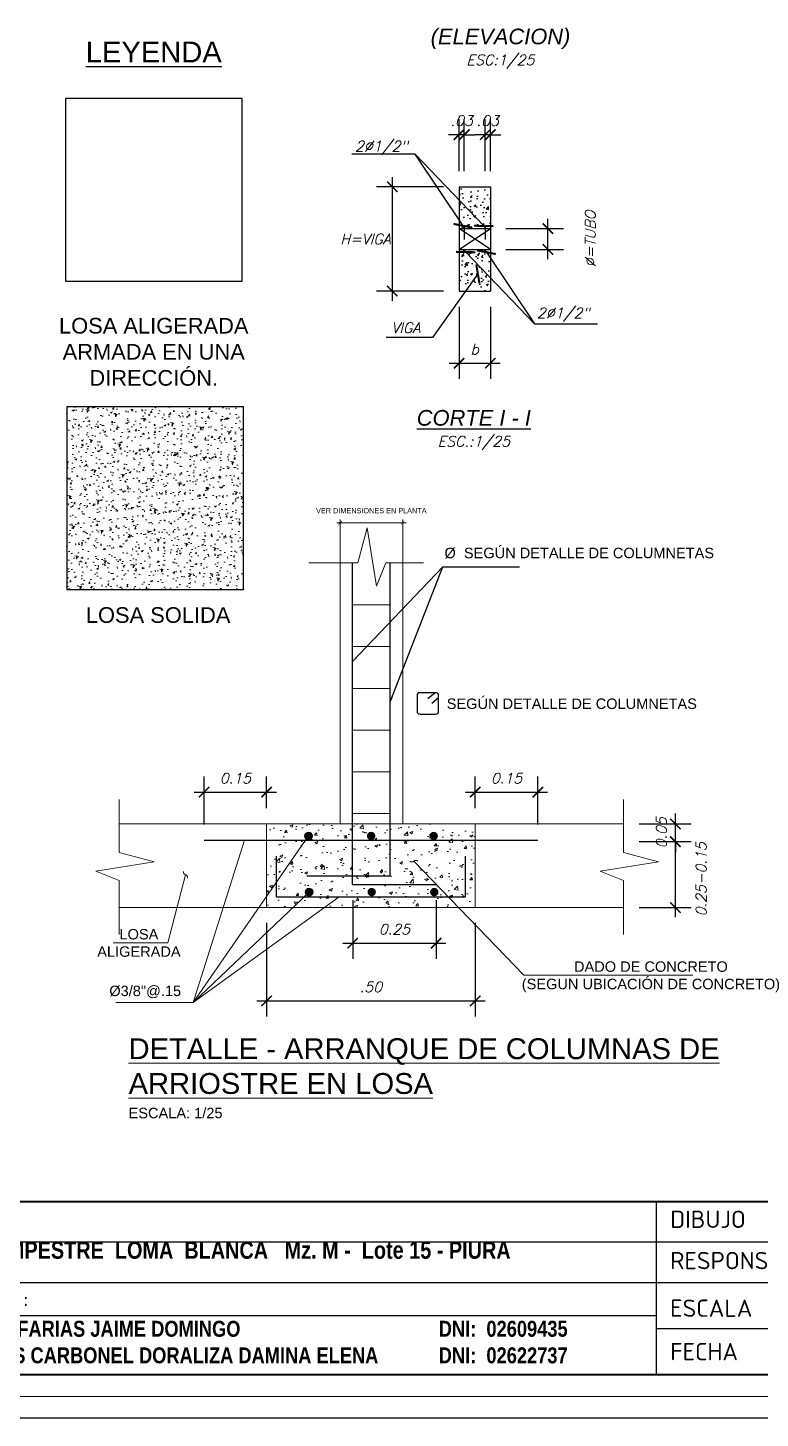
# Model space of a CAD drawing. Header units: millimetres. Extents: x 10559 to 10691, y -16579 to -16550.
# Drawn here: x 10659.82 to 10666.84, y -16579.17 to -16565.84 of the extents above; entities that cross this region are included whole.
import ezdxf

# ---------------------------------------------------------------- set-up
doc = ezdxf.new("R2010")
doc.units = ezdxf.units.MM
doc.linetypes.add('HIDDEN2', pattern=[0.1875, 0.125, -0.0625])
doc.linetypes.add('LINEA ENCIMA', pattern=[1.229, 1, -0.229])
for name, color, linetype in [('01', 1, 'Continuous'), ('02', 2, 'Continuous'), ('04', 4, 'Continuous'), ('Indicaciones', 1, 'Continuous'), ('Texto', 5, 'Continuous'), ('Texto03', 3, 'Continuous'), ('Texturas', 254, 'Continuous')]:
    doc.layers.add(name, color=color, linetype=linetype)
for name, color, linetype, lineweight in [('03', 3, 'Continuous', 30), ('0_COTA EN DETALLE', 1, 'Continuous', 5), ('0_ESTRIBOS', 40, 'LINEA ENCIMA', 9), ('0_HASH', 9, 'Continuous', 0), ('0_REFUERZO EN DETALLE', 6, 'Continuous', 30), ('0_TEXTO DETALLES', 4, 'Continuous', 18), ('0_TEXTO TITULO', 40, 'Continuous', 18), ('0_TRAZO DETALLE', 4, 'Continuous', 13), ('ACHURADO', 9, 'Continuous', 5), ('Cotas', 8, 'Continuous', 13), ('DETALLES', 4, 'Continuous', 13), ('P4', 144, 'Continuous', 40), ('P6', 255, 'Continuous', 20)]:
    doc.layers.add(name, color=color, linetype=linetype, lineweight=lineweight)
doc.styles.add('ARIAL', font='arial.ttf')
doc.styles.add('COTAS', font='romans.shx', dxfattribs={"oblique": 15, "height": 0.1})
doc.styles.add('GRUESA', font='ariali.ttf', dxfattribs={"width": 1.2})
doc.styles.get("Standard").update_dxf_attribs({"font": 'arial.ttf'})
doc.dimstyles.new('C Cortes 2mm', dxfattribs={"dimscale": 0, "dimtxt": 0.15, "dimasz": 0.13, "dimexe": 0.13, "dimexo": 0.13, "dimgap": 0.1, "dimtad": 1, "dimtih": 1, "dimtoh": 1, "dimzin": 1, "dimdsep": 46, "dimtxsty": 'ARIAL', "dimblk": 'ARCHTICK', "dimcen": 0, "dimdle": 0.13, "dimclrd": 256, "dimclre": 256, "dimclrt": 3, "dimaunit": 1, "dimadec": 3, "dimazin": 0, "dimtfac": 1, "dimtix": 1, "dimtmove": 2, "dimatfit": 3, "dimldrblk": 'NONE', "dimfxl": 1, "dimlwd": 5, "dimlwe": 5, "dimarcsym": 2})
doc.dimstyles.new('CMS50', dxfattribs={"dimtxt": 0.1, "dimasz": 0.08, "dimexe": 0.1, "dimexo": 0.1, "dimgap": 0.05, "dimtad": 1, "dimtoh": 1, "dimzin": 5, "dimdsep": 46, "dimtxsty": 'COTAS', "dimblk1": 'ARCHTICK', "dimblk2": 'ARCHTICK', "dimsah": 1, "dimcen": 2.5, "dimdle": 0.08, "dimclrd": 1, "dimclre": 1, "dimclrt": 3, "dimadec": 0, "dimazin": 0, "dimtfac": 1, "dimtmove": 0, "dimatfit": 3, "dimldrblk": 'ARCHTICK', "dimfxl": 1, "dimtvp": 1.666667, "dimtolj": 1, "dimtzin": 4, "dimarcsym": 0})
doc.dimstyles.new('Cota Cortes 2mm', dxfattribs={"dimscale": 0, "dimtxt": 0.2, "dimasz": 0.13, "dimexe": 0.13, "dimexo": 0.13, "dimgap": 0.1, "dimtad": 1, "dimtih": 1, "dimtoh": 1, "dimzin": 4, "dimdsep": 46, "dimtxsty": 'ARIAL', "dimblk": 'ARCHTICK', "dimcen": 0.09, "dimdle": 0.13, "dimclrd": 256, "dimclre": 256, "dimclrt": 256, "dimaunit": 1, "dimadec": 3, "dimazin": 0, "dimtfac": 1, "dimtix": 1, "dimtmove": 2, "dimatfit": 3, "dimfxl": 0.18, "dimtolj": 1, "dimtzin": 0, "dimlwd": 5, "dimlwe": 5, "dimarcsym": 2})
doc.dimstyles.new('ESC-10', dxfattribs={"dimtxt": 0.09, "dimasz": 0.1, "dimexe": 0.15, "dimexo": 0.15, "dimgap": 0, "dimtad": 0, "dimlfac": 0.2, "dimzin": 5, "dimdsep": 46, "dimtxsty": 'COTAS', "dimblk1": 'ARCHTICK', "dimblk2": 'ARCHTICK', "dimsah": 1, "dimcen": 0.06, "dimdle": 0.09375, "dimclrd": 30, "dimclre": 30, "dimclrt": 3, "dimadec": 0, "dimazin": 0, "dimtfac": 1, "dimtix": 1, "dimtmove": 2, "dimatfit": 3, "dimfxl": 0.15, "dimtvp": 1.333333, "dimtolj": 1, "dimtzin": 5, "dimarcsym": 0})
doc.dimstyles.new('ESC-25', dxfattribs={"dimtxt": 0.09, "dimasz": 0.1, "dimexe": 0.15, "dimexo": 0.15, "dimgap": 0, "dimtad": 0, "dimlfac": 0.5, "dimzin": 5, "dimdsep": 46, "dimtxsty": 'COTAS', "dimblk1": 'ARCHTICK', "dimblk2": 'ARCHTICK', "dimsah": 1, "dimcen": 0.06, "dimdle": 0.09375, "dimclrd": 30, "dimclre": 30, "dimclrt": 3, "dimadec": 0, "dimazin": 0, "dimtfac": 1, "dimtix": 1, "dimtmove": 2, "dimatfit": 3, "dimfxl": 0.15, "dimtvp": 1.333333, "dimtolj": 1, "dimtzin": 5, "dimarcsym": 0})
doc.dimstyles.new('ESC-50', dxfattribs={"dimtxt": 0.09, "dimasz": 0.1, "dimexe": 0.15, "dimexo": 0.05, "dimgap": 0, "dimtad": 0, "dimzin": 4, "dimdsep": 46, "dimtxsty": 'COTAS', "dimblk1": 'ARCHTICK', "dimblk2": 'ARCHTICK', "dimsah": 1, "dimcen": 0.06, "dimdle": 0.09375, "dimclrd": 30, "dimclre": 30, "dimclrt": 3, "dimadec": 0, "dimazin": 0, "dimtfac": 1, "dimtix": 1, "dimtmove": 2, "dimatfit": 3, "dimfxl": 0.15, "dimtvp": 1.333333, "dimtolj": 1, "dimtzin": 5, "dimarcsym": 0})

# ---------------------------------------------------------------- blocks, each defined once
blk = doc.blocks.new('_ARCHTICK')
at = {"color": 0, "linetype": 'ByBlock', "const_width": 0.15}
blk.add_lwpolyline([(-0.5, -0.5), (0.5, 0.5)], dxfattribs=at)
blk = doc.blocks.new('*D74')
at = {"color": 30, "linetype": 'Continuous', "lineweight": -2, "transparency": 16777216}
for p, q in [((10664.802, -16568.055), (10664.802, -16567.668)), ((10664.4, -16567.761), (10664.952, -16567.761)), ((10664.4, -16567.961), (10664.952, -16567.961))]:
    blk.add_line(p, q, dxfattribs=at)
at = {"layer": 'Defpoints', "color": 0, "linetype": 'Continuous', "transparency": 16777216}
for p in [(10664.25, -16567.761), (10664.802, -16567.761), (10664.25, -16567.961)]:
    blk.add_point(p, dxfattribs=at)
at = {"color": 30, "linetype": 'Continuous', "lineweight": -2, "transparency": 16777216, "xscale": 0.1, "yscale": 0.1, "zscale": 0.1}
for p, rotation in [((10664.802, -16567.761), 90), ((10664.802, -16567.961), 270)]:
    blk.add_blockref('_ARCHTICK', p, dxfattribs=dict(at, rotation=rotation))
at = {"color": 3, "linetype": 'Continuous', "transparency": 16777216, "insert": (10665.208, -16567.861), "char_height": 0.1, "attachment_point": 5, "rotation": 90, "style": 'COTAS'}
blk.add_mtext('\\A1;%%C=TUBO', dxfattribs=at)
blk = doc.blocks.new('*D75')
at = {"color": 30, "linetype": 'Continuous', "lineweight": -2, "transparency": 16777216}
for p, q in [((10663.31, -16567.268), (10663.31, -16568.455)), ((10663.8, -16567.361), (10663.16, -16567.361)), ((10663.8, -16568.361), (10663.16, -16568.361))]:
    blk.add_line(p, q, dxfattribs=at)
at = {"layer": 'Defpoints', "color": 0, "linetype": 'Continuous', "transparency": 16777216}
for p in [(10663.95, -16567.361), (10663.31, -16568.361), (10663.95, -16568.361)]:
    blk.add_point(p, dxfattribs=at)
at = {"color": 30, "linetype": 'Continuous', "lineweight": -2, "transparency": 16777216, "xscale": 0.1, "yscale": 0.1, "zscale": 0.1}
for p, rotation in [((10663.31, -16567.361), 90), ((10663.31, -16568.361), 270)]:
    blk.add_blockref('_ARCHTICK', p, dxfattribs=dict(at, rotation=rotation))
at = {"color": 3, "linetype": 'Continuous', "transparency": 16777216, "insert": (10663.053, -16567.861), "char_height": 0.1, "attachment_point": 5, "style": 'COTAS'}
blk.add_mtext('\\A1;H=VIGA', dxfattribs=at)
blk = doc.blocks.new('*D76')
at = {"color": 30, "lineweight": -2, "transparency": 16777216}
for p, q in [((10663.95, -16567.211), (10663.95, -16566.711)), ((10664, -16567.211), (10664, -16566.711)), ((10663.95, -16566.861), (10663.85, -16566.861)), ((10664, -16566.861), (10663.95, -16566.861)), ((10664, -16566.861), (10664.1, -16566.861))]:
    blk.add_line(p, q, dxfattribs=at)
at = {"layer": 'Defpoints', "color": 0, "transparency": 16777216}
for p in [(10663.95, -16566.861), (10663.95, -16567.361), (10664, -16567.361)]:
    blk.add_point(p, dxfattribs=at)
at = {"color": 30, "lineweight": -2, "transparency": 16777216, "xscale": 0.1, "yscale": 0.1, "zscale": 0.1}
blk.add_blockref('_ARCHTICK', (10663.95, -16566.861), dxfattribs=at)
at = {"color": 30, "lineweight": -2, "transparency": 16777216, "xscale": 0.1, "yscale": 0.1, "zscale": 0.1, "rotation": 180}
blk.add_blockref('_ARCHTICK', (10664, -16566.861), dxfattribs=at)
at = {"color": 3, "transparency": 16777216, "insert": (10663.975, -16566.727), "char_height": 0.1, "attachment_point": 5, "style": 'COTAS'}
blk.add_mtext('\\A1;.03', dxfattribs=at)
blk = doc.blocks.new('*D77')
at = {"color": 30, "lineweight": -2, "transparency": 16777216}
for p, q in [((10663.95, -16568.511), (10663.95, -16569.202)), ((10664.25, -16568.511), (10664.25, -16569.202)), ((10663.856, -16569.052), (10664.344, -16569.052))]:
    blk.add_line(p, q, dxfattribs=at)
at = {"layer": 'Defpoints', "color": 0, "transparency": 16777216}
for p in [(10663.95, -16568.361), (10664.25, -16568.361), (10664.25, -16569.052)]:
    blk.add_point(p, dxfattribs=at)
at = {"color": 30, "lineweight": -2, "transparency": 16777216, "xscale": 0.1, "yscale": 0.1, "zscale": 0.1, "rotation": 180}
blk.add_blockref('_ARCHTICK', (10663.95, -16569.052), dxfattribs=at)
at = {"color": 30, "lineweight": -2, "transparency": 16777216, "xscale": 0.1, "yscale": 0.1, "zscale": 0.1}
blk.add_blockref('_ARCHTICK', (10664.25, -16569.052), dxfattribs=at)
at = {"color": 3, "transparency": 16777216, "insert": (10664.1, -16568.918), "char_height": 0.1, "attachment_point": 5, "style": 'COTAS'}
blk.add_mtext('\\A1;b', dxfattribs=at)
blk = doc.blocks.new('*D78')
at = {"color": 30, "lineweight": -2, "transparency": 16777216}
for p, q in [((10664.2, -16567.211), (10664.2, -16566.711)), ((10664.25, -16567.211), (10664.25, -16566.711)), ((10664.2, -16566.861), (10664.1, -16566.861)), ((10664.25, -16566.861), (10664.2, -16566.861)), ((10664.25, -16566.861), (10664.35, -16566.861))]:
    blk.add_line(p, q, dxfattribs=at)
at = {"layer": 'Defpoints', "color": 0, "transparency": 16777216}
for p in [(10664.2, -16566.861), (10664.2, -16567.361), (10664.25, -16567.361)]:
    blk.add_point(p, dxfattribs=at)
at = {"color": 30, "lineweight": -2, "transparency": 16777216, "xscale": 0.1, "yscale": 0.1, "zscale": 0.1}
blk.add_blockref('_ARCHTICK', (10664.2, -16566.861), dxfattribs=at)
at = {"color": 30, "lineweight": -2, "transparency": 16777216, "xscale": 0.1, "yscale": 0.1, "zscale": 0.1, "rotation": 180}
blk.add_blockref('_ARCHTICK', (10664.25, -16566.861), dxfattribs=at)
at = {"color": 3, "transparency": 16777216, "insert": (10664.225, -16566.727), "char_height": 0.1, "attachment_point": 5, "style": 'COTAS'}
blk.add_mtext('\\A1;.03', dxfattribs=at)
blk = doc.blocks.new('*D130')
at = {"layer": '0_COTA EN DETALLE', "linetype": 'Continuous', "lineweight": 5, "transparency": 16777216}
for p, q in [((10662.777, -16570.583), (10663.442, -16570.583)), ((10662.81, -16571.18), (10662.81, -16570.551)), ((10663.41, -16571.18), (10663.41, -16570.551))]:
    blk.add_line(p, q, dxfattribs=at)
at = {"layer": 'Defpoints', "color": 0, "transparency": 16777216}
for p in [(10663.41, -16570.583), (10662.81, -16571.212), (10663.41, -16571.212)]:
    blk.add_point(p, dxfattribs=at)
at = {"layer": '0_COTA EN DETALLE', "lineweight": 5, "transparency": 16777216, "xscale": 0.0325, "yscale": 0.0325, "zscale": 0.0325, "rotation": 180}
blk.add_blockref('_ARCHTICK', (10662.81, -16570.583), dxfattribs=at)
at = {"layer": '0_COTA EN DETALLE', "lineweight": 5, "transparency": 16777216, "xscale": 0.0325, "yscale": 0.0325, "zscale": 0.0325}
blk.add_blockref('_ARCHTICK', (10663.41, -16570.583), dxfattribs=at)
at = {"layer": '0_COTA EN DETALLE', "transparency": 16777216, "insert": (10663.109, -16570.467), "char_height": 0.05, "attachment_point": 5, "style": 'ARIAL'}
blk.add_mtext('\\A1;VER DIMENSIONES EN PLANTA', dxfattribs=at)
blk = doc.blocks.new('*D131')
at = {"color": 30, "lineweight": -2, "transparency": 16777216}
for p, q in [((10662.105, -16574.42), (10662.105, -16575.317)), ((10664.105, -16574.42), (10664.105, -16575.317)), ((10662.011, -16575.167), (10664.199, -16575.167))]:
    blk.add_line(p, q, dxfattribs=at)
at = {"layer": 'Defpoints', "color": 0, "transparency": 16777216}
for p in [(10662.105, -16574.27), (10664.105, -16574.27), (10664.105, -16575.167)]:
    blk.add_point(p, dxfattribs=at)
at = {"color": 30, "lineweight": -2, "transparency": 16777216, "xscale": 0.1, "yscale": 0.1, "zscale": 0.1, "rotation": 180}
blk.add_blockref('_ARCHTICK', (10662.105, -16575.167), dxfattribs=at)
at = {"color": 30, "lineweight": -2, "transparency": 16777216, "xscale": 0.1, "yscale": 0.1, "zscale": 0.1}
blk.add_blockref('_ARCHTICK', (10664.105, -16575.167), dxfattribs=at)
at = {"color": 3, "transparency": 16777216, "insert": (10663.105, -16575.033), "char_height": 0.1, "attachment_point": 5, "style": 'COTAS'}
blk.add_mtext('\\A1;.50', dxfattribs=at)
blk = doc.blocks.new('*D180')
at = {"color": 30, "linetype": 'ByBlock', "lineweight": -2, "transparency": 16777216}
for p, q in [((10666.024, -16574.365), (10666.024, -16573.546)), ((10665.676, -16573.64), (10666.174, -16573.64)), ((10665.676, -16574.272), (10666.174, -16574.272))]:
    blk.add_line(p, q, dxfattribs=at)
at = {"layer": 'Defpoints', "color": 0, "linetype": 'ByBlock', "transparency": 16777216}
for p in [(10665.526, -16573.64), (10666.024, -16573.64), (10665.526, -16574.272)]:
    blk.add_point(p, dxfattribs=at)
at = {"color": 30, "linetype": 'ByBlock', "lineweight": -2, "transparency": 16777216, "xscale": 0.1, "yscale": 0.1, "zscale": 0.1}
for p, rotation in [((10666.024, -16573.64), 90), ((10666.024, -16574.272), 270)]:
    blk.add_blockref('_ARCHTICK', p, dxfattribs=dict(at, rotation=rotation))
at = {"color": 3, "linetype": 'ByBlock', "transparency": 16777216, "insert": (10666.271, -16574.002), "char_height": 0.1, "attachment_point": 5, "rotation": 90, "style": 'COTAS'}
blk.add_mtext('\\A1;0.25-0.15', dxfattribs=at)
blk = doc.blocks.new('*D181')
at = {"color": 30, "linetype": 'ByBlock', "lineweight": -2, "transparency": 16777216}
for p, q in [((10666.024, -16573.47), (10666.024, -16573.37)), ((10665.676, -16573.47), (10666.174, -16573.47)), ((10666.024, -16573.64), (10666.024, -16573.47)), ((10665.676, -16573.64), (10666.174, -16573.64)), ((10666.024, -16573.64), (10666.024, -16573.74))]:
    blk.add_line(p, q, dxfattribs=at)
at = {"layer": 'Defpoints', "color": 0, "linetype": 'ByBlock', "transparency": 16777216}
for p in [(10665.526, -16573.47), (10666.024, -16573.47), (10665.526, -16573.64)]:
    blk.add_point(p, dxfattribs=at)
at = {"color": 30, "linetype": 'ByBlock', "lineweight": -2, "transparency": 16777216, "xscale": 0.1, "yscale": 0.1, "zscale": 0.1}
for p, rotation in [((10666.024, -16573.47), 270), ((10666.024, -16573.64), 90)]:
    blk.add_blockref('_ARCHTICK', p, dxfattribs=dict(at, rotation=rotation))
at = {"color": 3, "linetype": 'ByBlock', "transparency": 16777216, "insert": (10665.89, -16573.555), "char_height": 0.1, "attachment_point": 5, "rotation": 90, "style": 'COTAS'}
blk.add_mtext('\\A1;0.05', dxfattribs=at)
blk = doc.blocks.new('*D182')
at = {"color": 30, "lineweight": -2, "transparency": 16777216}
for p, q in [((10664.105, -16573.32), (10664.105, -16573.015)), ((10664.705, -16573.477), (10664.705, -16573.015)), ((10664.011, -16573.165), (10664.799, -16573.165))]:
    blk.add_line(p, q, dxfattribs=at)
at = {"layer": 'Defpoints', "color": 0, "transparency": 16777216}
for p in [(10664.705, -16573.165), (10664.105, -16573.47), (10664.705, -16573.627)]:
    blk.add_point(p, dxfattribs=at)
at = {"color": 30, "lineweight": -2, "transparency": 16777216, "xscale": 0.1, "yscale": 0.1, "zscale": 0.1, "rotation": 180}
blk.add_blockref('_ARCHTICK', (10664.105, -16573.165), dxfattribs=at)
at = {"color": 30, "lineweight": -2, "transparency": 16777216, "xscale": 0.1, "yscale": 0.1, "zscale": 0.1}
blk.add_blockref('_ARCHTICK', (10664.705, -16573.165), dxfattribs=at)
at = {"color": 3, "transparency": 16777216, "insert": (10664.405, -16573.032), "char_height": 0.1, "attachment_point": 5, "style": 'COTAS'}
blk.add_mtext('\\A1;0.15', dxfattribs=at)
blk = doc.blocks.new('*D183')
at = {"color": 30, "lineweight": -2, "transparency": 16777216}
for p, q in [((10661.505, -16573.477), (10661.505, -16573.015)), ((10662.105, -16573.32), (10662.105, -16573.015)), ((10661.411, -16573.165), (10662.199, -16573.165))]:
    blk.add_line(p, q, dxfattribs=at)
at = {"layer": 'Defpoints', "color": 0, "transparency": 16777216}
for p in [(10662.105, -16573.165), (10662.105, -16573.47), (10661.505, -16573.627)]:
    blk.add_point(p, dxfattribs=at)
at = {"color": 30, "lineweight": -2, "transparency": 16777216, "xscale": 0.1, "yscale": 0.1, "zscale": 0.1, "rotation": 180}
blk.add_blockref('_ARCHTICK', (10661.505, -16573.165), dxfattribs=at)
at = {"color": 30, "lineweight": -2, "transparency": 16777216, "xscale": 0.1, "yscale": 0.1, "zscale": 0.1}
blk.add_blockref('_ARCHTICK', (10662.105, -16573.165), dxfattribs=at)
at = {"color": 3, "transparency": 16777216, "insert": (10661.805, -16573.032), "char_height": 0.1, "attachment_point": 5, "style": 'COTAS'}
blk.add_mtext('\\A1;0.15', dxfattribs=at)
blk = doc.blocks.new('*D184')
at = {"color": 30, "lineweight": -2, "transparency": 16777216}
for p, q in [((10662.93, -16574.2), (10662.93, -16574.763)), ((10663.73, -16574.2), (10663.73, -16574.763)), ((10662.836, -16574.613), (10663.823, -16574.613))]:
    blk.add_line(p, q, dxfattribs=at)
at = {"layer": 'Defpoints', "color": 0, "transparency": 16777216}
for p in [(10662.93, -16574.05), (10663.73, -16574.05), (10663.73, -16574.613)]:
    blk.add_point(p, dxfattribs=at)
at = {"color": 30, "lineweight": -2, "transparency": 16777216, "xscale": 0.1, "yscale": 0.1, "zscale": 0.1, "rotation": 180}
blk.add_blockref('_ARCHTICK', (10662.93, -16574.613), dxfattribs=at)
at = {"color": 30, "lineweight": -2, "transparency": 16777216, "xscale": 0.1, "yscale": 0.1, "zscale": 0.1}
blk.add_blockref('_ARCHTICK', (10663.73, -16574.613), dxfattribs=at)
at = {"color": 3, "transparency": 16777216, "insert": (10663.33, -16574.48), "char_height": 0.1, "attachment_point": 5, "style": 'COTAS'}
blk.add_mtext('\\A1;0.25', dxfattribs=at)
blk = doc.blocks.new('HTRHTRHTR')
for p, q in [((3400.57, -122.31), (4235.83, -122.31)), ((3944.67, -122.31), (3596.93, -122.31)), ((3753.41, -157.09), (3753.41, -122.31)), ((3909.89, -130.47), (3582.74, -130.47)), ((3909.89, -138.63), (3582.74, -138.63)), ((3753.41, -145.26), (3582.74, -145.26)), ((3909.89, -147.86), (3753.41, -147.86)), ((4235.83, -157.09), (3400.57, -157.09)), ((3400.57, -157.09), (4235.83, -157.09)), ((3770.8, -157.09), (3944.67, -157.09)), ((4244.53, -165.78), (3391.88, -165.78))]:
    blk.add_line(p, q)
at = {"layer": 'P4', "color": 7}
for p, q in [((3400.57, -122.31), (4235.83, -122.31)), ((4235.83, -157.09), (3400.57, -157.09))]:
    blk.add_line(p, q, dxfattribs=at)
at = {"layer": 'P6', "color": 7}
blk.add_line((4240.18, -161.44), (3396.22, -161.44), dxfattribs=at)
at = {"attachment_point": 1}
for s, width, insert, char_height in [('{\\fISOCPEUR|b0|i0|c0|p34;UBICACIÓN^I:\\P\\H0.11883x;\\P\\fArial Narrow|b1|i0|c0|p34;\\H8.4156x;URBANIZACIÓN  CAMPESTRE  LOMA  BLANCA   Mz. M -  Lote 15 - PIURA}', 168.7754, (3584.49, -123.81), 3.47742), ('{\\fISOCPEUR|b0|i0|c0|p34;DIBUJO^I^I:}', 49.8343, (3756.13, -124.11), 3.4774), ('{\\fISOCPEUR|b0|i0|c0|p34;RESPONSABLE^I:}', 50.7606, (3756.13, -132.4), 3.4774), ('{\\fISOCPEUR|b0|i0|c0|p34;PROPIETARIO^I:\\P\\H0.04009x;\\P\\fArial Narrow|b1|i0|c0|p34;\\H22.95401x;^ISr.   PEREYRA FARIAS JAIME DOMINGO    ^I^I^IDNI:  02609435\\P^ISra. CABREJOS CARBONEL DORALIZA DAMINA ELENA^IDNI:  02622737}', 173.2287, (3584.49, -140.2), 3.4774), ('{\\fISOCPEUR|b0|i0|c0|p34;ESCALA^I^I:}', 49.3011, (3756.13, -141.96), 3.4774), ('{\\fISOCPEUR|b0|i0|c0|p34;FECHA^I^I^I:}', 44.5981, (3756.13, -150.68), 3.4774)]:
    blk.add_mtext_dynamic_manual_height_columns(s, width=width, gutter_width=1.07, heights=[0], dxfattribs=dict(at, insert=insert, char_height=char_height))

msp = doc.modelspace()

# ---------------------------------------------------------------- hatches: boundary and pattern name
at = {"layer": '0_HASH'}
h = msp.add_hatch(dxfattribs=at)
h.set_pattern_fill('AR-CONC', color=256, scale=0.04, style=0)
h.set_pattern_definition([(50, (10965.0298, -16182.65165), (0.28690407, -0.02510085), [0.03, -0.33]), (355, (10965.0298, -16182.65165), (-0.05550053, 0.30087685), [0.024, -0.264]), (100.451444, (10965.0537, -16182.65374), (0.23140354, 0.275776), [0.02549608, -0.28045684]), (46.1842, (10965.0298, -16182.57165), (0.42689653, -0.0662077), [0.045, -0.495]), (96.63564, (10965.06537, -16182.57716), (0.37386478, 0.38964744), [0.03824414, -0.4206855]), (351.18416, (10965.0298, -16182.57165), (0.37386478, 0.38964744), [0.036, -0.396]), (21, (10965.0698, -16182.59165), (0.23876282, -0.16104756), [0.03, -0.33]), (326, (10965.0698, -16182.59165), (0.09732613, 0.29006002), [0.024, -0.264]), (71.451445, (10965.0897, -16182.60507), (0.33608895, 0.12901246), [0.02549608, -0.28045684]), (37.5, (10965.02979, -16182.65165), (0.004863942, 0.133157542), [0, -0.2608, 0, -0.268, 0, -0.265]), (7.5, (10965.0298, -16182.65165), (0.105227815, 0.157764685), [0, -0.1528, 0, -0.2548, 0, -0.101]), (327.5, (10964.94059, -16182.65165), (0.213528974, -0.009021949), [0, -0.1, 0, -0.312, 0, -0.414]), (317.5, (10964.9006, -16182.65165), (0.23327447, 0.04004199), [0, -0.13, 0, -0.2072, 0, -0.294])])
h.paths.add_polyline_path([(10663.47959, -16573.47007), (10663.47959, -16573.62683), (10664.1051, -16573.62683), (10664.1051, -16573.47007)])
h.paths.add_polyline_path([(10663.70693, -16573.60582, -1), (10663.70693, -16573.56582, -1)], flags=16)
h.paths.add_polyline_path([(10662.73964, -16573.47007), (10662.73964, -16573.62683), (10663.47959, -16573.62683), (10663.47959, -16573.47007)])
h.paths.add_polyline_path([(10663.10693, -16573.60582, -1), (10663.10693, -16573.56582, -1)], flags=16)
h.paths.add_polyline_path([(10662.1051, -16573.47007), (10662.1051, -16573.62683), (10662.73964, -16573.62683), (10662.73964, -16573.47007)])
h.paths.add_polyline_path([(10662.50693, -16573.56582, -1), (10662.50693, -16573.60582, -1)], flags=16)
h.paths.add_polyline_path([(10662.1051, -16574.27007), (10664.1051, -16574.27007), (10664.1051, -16573.62683), (10663.47959, -16573.62683), (10663.47959, -16573.96996), (10662.73964, -16573.96996), (10662.73964, -16573.62683), (10662.1051, -16573.62683)])
h.paths.add_polyline_path([(10662.51221, -16574.1036, -1), (10662.51221, -16574.1436, -1)], flags=16)
h.paths.add_polyline_path([(10663.11221, -16574.1036, -1), (10663.11221, -16574.1436, -1)], flags=16)
h.paths.add_polyline_path([(10663.71221, -16574.1036, -1), (10663.71221, -16574.1436, -1)], flags=16)
h.paths.add_polyline_path([(10663.47959, -16573.96996), (10663.47959, -16573.62683), (10662.73964, -16573.62683), (10662.73964, -16573.96996)])
at = {"layer": 'ACHURADO'}
h = msp.add_hatch(dxfattribs=at)
h.set_pattern_fill('AR-CONC', color=256, scale=0.001)
h.set_pattern_definition([(50, (237.873, -175.75148), (0.182184669, -0.0159390855), [0.01905, -0.20955]), (355, (237.873, -175.75148), (-0.0352434214, 0.1910568452), [0.01524, -0.1676405842]), (100.4514447, (237.88819, -175.7528), (0.1469412471, 0.1751177519), [0.0161900088, -0.1780902446]), (46.1842, (237.873, -175.70068), (0.271079041, -0.042042328), [0.028575, -0.314325]), (96.6355576, (237.8956, -175.70418), (0.237404134, 0.2474261246), [0.024285023, -0.267135608]), (351.1841512, (237.873, -175.70068), (0.237404134, 0.2474261246), [0.022859967, -0.251459732]), (21, (237.8984, -175.71338), (0.1516143913, -0.1022651982), [0.01905, -0.20955]), (326, (237.8984, -175.71338), (0.0618020283, 0.1841879661), [0.01524, -0.16764]), (71.451445, (237.91104, -175.7219), (0.2134164193, 0.0819227689), [0.0161900088, -0.1780899376]), (37.5, (237.87301, -175.751476), (0.00308860325, 0.08455503887), [0, -0.165608, 0, -0.17018, 0, -0.168275]), (7.5, (237.87301, -175.75148), (0.0668196625, 0.1001805748), [0, -0.097028, 0, -0.161798, 0, -0.064135]), (327.5, (237.816365, -175.751476), (0.13559059517, -0.005728744), [0, -0.0635, 0, -0.19812, 0, -0.26289]), (317.5, (237.79097, -175.75148), (0.1481291814, 0.025426491), [0, -0.08255, 0, -0.131572, 0, -0.18669])])
h.paths.add_polyline_path([(10660.18948, -16571.22108), (10661.88314, -16571.22108), (10661.88314, -16569.47204), (10660.18948, -16569.47204)])
at = {"layer": 'Texturas'}
h = msp.add_hatch(dxfattribs=at)
h.set_pattern_fill('AR-CONC', color=256, scale=0.001, style=0)
h.set_pattern_definition([(50, (9413.63744, -16489.63986), (0.182184669, -0.015939086), [0.01905, -0.20955]), (355, (9413.63744, -16489.63986), (-0.035242826, 0.191056643), [0.01524, -0.16764]), (100.451, (9413.65262, -16489.64119), (0.146942502, 0.175116688), [0.01619, -0.17809]), (46.1842, (9413.63744, -16489.58906), (0.27107904, -0.042042328), [0.028575, -0.314325]), (96.6356, (9413.66003, -16489.59257), (0.237404234, 0.247425556), [0.024285, -0.267135]), (351.184, (9413.63744, -16489.58906), (0.237404606, 0.24742512), [0.02286, -0.25146]), (21, (9413.66284, -16489.60176), (0.15161488, -0.102265519), [0.01905, -0.20955]), (326, (9413.66284, -16489.60176), (0.061802028, 0.184187966), [0.01524, -0.16764]), (71.4514, (9413.67547, -16489.61029), (0.21341649, 0.081922858), [0.01619, -0.17809]), (37.5, (9413.637435, -16489.63986), (0.0030886033, 0.084555039), [0, -0.165608, 0, -0.17018, 0, -0.168275]), (7.5, (9413.63744, -16489.63986), (0.0668196625, 0.100180575), [0, -0.097028, 0, -0.161798, 0, -0.064135]), (327.5, (9413.580793, -16489.63986), (0.135590595, -0.005728744), [0, -0.0635, 0, -0.19812, 0, -0.26289]), (317.5, (9413.55539, -16489.63986), (0.148129181, 0.025426491), [0, -0.08255, 0, -0.131572, 0, -0.18669])])
h.paths.add_polyline_path([(10664.24996, -16567.36127), (10663.94996, -16567.36127), (10663.94996, -16567.76127), (10663.99996, -16567.76127), (10663.99996, -16567.74824, -0.41421356), (10663.99311, -16567.74139, -1), (10664.00681, -16567.74139, -0.41421356), (10663.99996, -16567.74824), (10663.99996, -16567.76127), (10664.19996, -16567.76127), (10664.19996, -16567.74824, -0.41421356), (10664.19311, -16567.74139, -1), (10664.20681, -16567.74139, -0.41421356), (10664.19996, -16567.74824), (10664.19996, -16567.76127), (10664.24996, -16567.76127)])
h.paths.add_polyline_path([(10664.24996, -16567.96127), (10664.19996, -16567.96127), (10664.19996, -16567.97428, -0.41421356), (10664.20681, -16567.98112, -1), (10664.19311, -16567.98112, -0.41421356), (10664.19996, -16567.97428), (10664.19996, -16567.96127), (10663.94996, -16567.96127), (10663.94996, -16568.36127), (10664.24996, -16568.36127)])
h.paths.add_polyline_path([(10663.99311, -16567.98112, 1), (10664.00681, -16567.98112, 1)], flags=16)

# ---------------------------------------------------------------- linework, layer by layer
at = {"layer": '01'}
for p, q in [((10663.94996, -16567.76127), (10663.94996, -16567.96127)), ((10663.94996, -16567.96127), (10664.24996, -16567.76127)), ((10664.24996, -16567.96124), (10663.94996, -16567.76127)), ((10664.24996, -16567.76127), (10664.24996, -16567.96124))]:
    msp.add_line(p, q, dxfattribs=at)
at = {"layer": '02'}
for p, q in [((10663.94996, -16567.36127), (10664.24996, -16567.36127)), ((10663.94996, -16567.36127), (10663.94996, -16567.76127)), ((10664.24996, -16567.36127), (10664.24996, -16567.76127)), ((10663.94996, -16567.76127), (10664.24996, -16567.76127)), ((10663.94996, -16567.96127), (10663.94996, -16568.36127)), ((10663.94996, -16567.96127), (10664.24996, -16567.96127)), ((10664.24996, -16567.96127), (10664.24996, -16568.36127)), ((10663.94996, -16568.36127), (10664.24996, -16568.36127))]:
    msp.add_line(p, q, dxfattribs=at)
for points in [[(10660.17595, -16568.26467), (10661.86961, -16568.26467), (10661.86961, -16566.51564), (10660.17595, -16566.51564)], [(10660.18948, -16571.22108), (10661.88314, -16571.22108), (10661.88314, -16569.47204), (10660.18948, -16569.47204)]]:
    msp.add_lwpolyline(points, close=True, dxfattribs=at)
at = {"layer": '03'}
msp.add_lwpolyline([(10663.68975, -16572.31249), (10663.75439, -16572.25674), (10663.75439, -16572.23991, 0.41421356), (10663.72631, -16572.21183), (10663.57554, -16572.21183, 0.41421356), (10663.54746, -16572.23991), (10663.54746, -16572.38967, 0.41421356), (10663.57554, -16572.41775), (10663.72631, -16572.41775, 0.41421356), (10663.75439, -16572.38967), (10663.75439, -16572.23991, 0.41421356), (10663.72631, -16572.21183), (10663.71932, -16572.21183), (10663.65192, -16572.26996)], format="xyb", dxfattribs=at)
at = {"layer": '04', "linetype": 'HIDDEN2'}
for p, q in [((10663.99996, -16567.74139), (10663.99996, -16567.98112)), ((10664.19996, -16567.74139), (10664.19996, -16567.98112))]:
    msp.add_line(p, q, dxfattribs=at)
at = {"layer": '04', "color": 4, "const_width": 0.01369}
for points in [[(10663.99311, -16567.74139, 1), (10664.00681, -16567.74139, 1)], [(10664.19311, -16567.74139, 1), (10664.20681, -16567.74139, 1)], [(10663.99311, -16567.98112, 1), (10664.00681, -16567.98112, 1)], [(10664.19311, -16567.98112, 1), (10664.20681, -16567.98112, 1)]]:
    msp.add_lwpolyline(points, format="xyb", close=True, dxfattribs=at)
at = {"layer": '0_ESTRIBOS'}
for p, q in [((10662.92962, -16571.37007), (10663.28962, -16571.37007)), ((10662.92962, -16571.77007), (10663.28962, -16571.77007)), ((10662.92962, -16572.17007), (10663.28962, -16572.17007)), ((10662.92962, -16572.57007), (10663.28962, -16572.57007)), ((10662.92962, -16572.57007), (10663.28962, -16572.57007)), ((10662.92962, -16572.97007), (10663.28962, -16572.97007)), ((10662.92962, -16573.37007), (10663.28962, -16573.37007))]:
    msp.add_line(p, q, dxfattribs=at)
at = {"layer": '0_REFUERZO EN DETALLE'}
for p, q in [((10662.92962, -16574.04996), (10662.92962, -16570.96598)), ((10663.28962, -16573.96996), (10663.28962, -16570.96598)), ((10661.5051, -16573.62683), (10664.7051, -16573.62683)), ((10662.19922, -16574.16838), (10662.19922, -16573.77856)), ((10664.01099, -16574.16838), (10664.01099, -16573.77856)), ((10663.28962, -16573.96996), (10662.48962, -16573.96996)), ((10662.92962, -16574.04996), (10663.72962, -16574.04996)), ((10662.19922, -16574.16838), (10664.01099, -16574.16838))]:
    msp.add_line(p, q, dxfattribs=at)
at = {"layer": '0_REFUERZO EN DETALLE', "const_width": 0.04}
for points in [[(10662.50693, -16573.60582, 1), (10662.50693, -16573.56582, 1)], [(10663.10693, -16573.60582, 1), (10663.10693, -16573.56582, 1)], [(10663.70693, -16573.60582, 1), (10663.70693, -16573.56582, 1)], [(10662.51221, -16574.1436, 1), (10662.51221, -16574.1036, 1)], [(10663.11221, -16574.1436, 1), (10663.11221, -16574.1036, 1)], [(10663.71221, -16574.1436, 1), (10663.71221, -16574.1036, 1)]]:
    msp.add_lwpolyline(points, format="xyb", close=True, dxfattribs=at)
at = {"layer": '0_TRAZO DETALLE'}
for p, q in [((10662.80962, -16570.96598), (10662.80962, -16573.47007)), ((10663.40962, -16570.96598), (10663.40962, -16573.47007)), ((10660.69154, -16573.47007), (10662.80962, -16573.47007)), ((10662.1051, -16574.27007), (10662.1051, -16573.47007)), ((10662.80962, -16573.47007), (10663.40962, -16573.47007)), ((10663.40962, -16573.47007), (10665.52638, -16573.47007)), ((10664.1051, -16574.27007), (10664.1051, -16573.47007)), ((10660.69154, -16574.27007), (10665.52638, -16574.27007))]:
    msp.add_line(p, q, dxfattribs=at)
at = {"layer": 'Cotas'}
for points in [[(10662.50942, -16570.96598), (10662.97996, -16570.96598), (10663.06959, -16570.62964), (10663.15922, -16571.19021), (10663.24885, -16570.96598), (10663.60826, -16570.96598)], [(10660.69154, -16573.23656), (10660.69154, -16573.7433), (10661.02788, -16573.83293), (10660.46731, -16573.92256), (10660.69154, -16574.01219), (10660.69154, -16574.5313)]]:
    msp.add_lwpolyline(points, dxfattribs=at)
at = {"layer": 'DETALLES'}
msp.add_lwpolyline([(10665.52638, -16573.23656), (10665.52638, -16573.7433), (10665.86272, -16573.83293), (10665.30215, -16573.92256), (10665.52638, -16574.01219), (10665.52638, -16574.5313)], dxfattribs=at)

# ---------------------------------------------------------------- block references
at = {"color": 251, "lineweight": 60, "xscale": 0.04776345228451045, "yscale": 0.04776345228451045, "zscale": 0.04776345228451045}
msp.add_blockref('HTRHTRHTR', (10486.56822, -16571.25012), dxfattribs=at)

# ---------------------------------------------------------------- texts
at = {"layer": '0_TEXTO DETALLES', "style": 'ARIAL'}
for s, p in [('%%C  SEGÚN DETALLE DE COLUMNETAS', (10663.81003, -16570.92201)), ('SEGÚN DETALLE DE COLUMNETAS', (10663.83176, -16572.36751)), ('%%C3/8"@.15', (10660.59676, -16575.12096))]:
    msp.add_text(s, height=0.1, dxfattribs=at).set_placement(p)
at = {"layer": '0_TEXTO DETALLES', "char_height": 0.1, "attachment_point": 5, "style": 'ARIAL'}
for s, insert in [('LOSA\\PALIGERADA', (10660.88085, -16574.61171)), ('DADO DE CONCRETO\\P(SEGUN UBICACIÓN DE CONCRETO)', (10665.78918, -16574.93667))]:
    msp.add_mtext(s, dxfattribs=dict(at, insert=insert))
at = {"layer": '0_TEXTO TITULO', "ltscale": 0.25, "insert": (10660.78145, -16575.90961), "char_height": 0.4, "width": 5.9724432, "attachment_point": 4, "rotation": 0.00002, "style": 'ARIAL'}
msp.add_mtext('{\\H0.5x;\\LDETALLE - ARRANQUE DE COLUMNAS DE ARRIOSTRE EN LOSA\\P\\H0.5x;\\lESCALA: 1/25}', dxfattribs=at)
at = {"layer": 'Texto', "attachment_point": 5, "style": 'ARIAL'}
for s, insert, char_height, width in [('{\\LLEYENDA}', (10661.02278, -16566.06805), 0.2, 1.3047749), ('LOSA ALIGERADA\\PARMADA EN UNA DIRECCIÓN.', (10661.02278, -16568.94404), 0.15, 1.8170873), ('LOSA SOLIDA', (10661.06465, -16571.46816), 0.15, 1.8170873)]:
    msp.add_mtext(s, dxfattribs=dict(at, insert=insert, char_height=char_height, width=width))
at = {"layer": 'Texto03', "style": 'COTAS', "oblique": 15}
for s, p in [('2%%C1/2"', (10662.95195, -16567.02114)), ('2%%C1/2"', (10664.69559, -16568.62)), ('VIGA ', (10663.30097, -16568.76144))]:
    msp.add_text(s, height=0.1, dxfattribs=at).set_placement(p)
at = {"layer": 'Texto03', "char_height": 0.1, "attachment_point": 5, "style": 'GRUESA'}
for s, insert in [('{\\fArial|b0|i1|c238|p34;\\H1.5x;\\C4;(\\fArial|b0|i1|c0|p34;ELEVACION\\fArial|b0|i1|c238|p34;)\\C256;\\P\\Fromans|c0;\\H0.6667x;\\Q15;\\W1;ESC:1/25}', (10664.34736, -16566.03588)), ('{\\fArial|b0|i1|c162|p34;\\H1.5x;\\L\\C5;CORTE \\fArial|b0|i1|c0|p34;I\\fArial|b0|i1|c162|p34; - \\fArial|b0|i1|c0|p34;I\\fArial|b0|i1|c238|p34;\\H0.8667x;\\l\\C256;\\P\\Fromans|c0;\\H0.7691x;\\Q15;\\W1;ESC.:1/25}', (10664.09155, -16569.69283))]:
    msp.add_mtext(s, dxfattribs=dict(at, insert=insert))

# ---------------------------------------------------------------- dimensions: what is measured, and where the dimension line sits
for base, p1, p2, picture, middle in [((10663.9499607796, -16566.8605974186), (10663.9999607797, -16567.3612671904), (10663.9499607796, -16567.3612671904), '*D76', (10663.9749607797, -16566.7272640853)), ((10664.1999607796, -16566.8605974186), (10664.2499607797, -16567.3612671904), (10664.1999607796, -16567.3612671904), '*D78', (10664.2249607797, -16566.7272640853))]:
    dim = msp.add_linear_dim(base=base, p1=p1, p2=p2, dimstyle='ESC-25')
    dim.commit()
    dim.dimension.update_dxf_attribs({"geometry": picture, "text_midpoint": middle})
at = {"linetype": 'Continuous'}
dim = msp.add_linear_dim(base=(10663.31006, -16568.36127), p1=(10663.94996, -16567.36127), p2=(10663.94996, -16568.36127), angle=90, text='H=VIGA', dimstyle='ESC-25', override={"dimtad": 2, "dimtih": 1}, dxfattribs=at)
dim.commit()
dim.dimension.update_dxf_attribs({"geometry": '*D75', "text_midpoint": (10663.05292, -16567.86127)})
dim = msp.add_linear_dim(base=(10664.80176, -16567.76127), p1=(10664.24996, -16567.96124), p2=(10664.24996, -16567.76127), angle=90, text='%%C=TUBO', dimstyle='ESC-25', override={"dimtad": 2, "dimtih": 1}, dxfattribs=at)
dim.commit()
dim.dimension.update_dxf_attribs({"geometry": '*D74', "text_midpoint": (10665.2083, -16567.86126), "dimtype": 160})
for base, p1, p2, text, picture, middle in [((10664.24996, -16569.0518), (10663.94996, -16568.36127), (10664.24996, -16568.36127), 'b', '*D77', (10664.09996, -16568.91847)), ((10662.1051, -16573.16537), (10661.5051, -16573.62683), (10662.1051, -16573.47007), '0.15', '*D183', (10661.8051, -16573.03203)), ((10664.7051, -16573.16537), (10664.1051, -16573.47007), (10664.7051, -16573.62683), '0.15', '*D182', (10664.4051, -16573.03203)), ((10663.72962, -16574.61335), (10662.92962, -16574.04996), (10663.72962, -16574.04996), '0.25', '*D184', (10663.32962, -16574.48002)), ((10664.1051, -16575.16666), (10662.1051, -16574.27007), (10664.1051, -16574.27007), '.50', '*D131', (10663.1051, -16575.03333))]:
    dim = msp.add_linear_dim(base=base, p1=p1, p2=p2, text=text, dimstyle='ESC-25')
    dim.commit()
    dim.dimension.update_dxf_attribs({"geometry": picture, "text_midpoint": middle})
at = {"linetype": 'ByBlock'}
dim = msp.add_linear_dim(base=(10666.02359, -16573.47007), p1=(10665.52638, -16573.63954), p2=(10665.52638, -16573.47007), angle=90, text='0.05', dimstyle='ESC-10', dxfattribs=at)
dim.commit()
dim.dimension.update_dxf_attribs({"geometry": '*D181', "text_midpoint": (10665.89026, -16573.5548)})
dim = msp.add_linear_dim(base=(10666.02359, -16573.63954), p1=(10665.52638, -16574.27175), p2=(10665.52638, -16573.63954), angle=90, text='0.25-0.15', dimstyle='ESC-10', dxfattribs=at)
dim.commit()
dim.dimension.update_dxf_attribs({"geometry": '*D180', "text_midpoint": (10666.27126, -16574.00193), "dimtype": 160})
at = {"layer": '0_COTA EN DETALLE'}
dim = msp.add_linear_dim(base=(10663.40962, -16570.58324), p1=(10662.80962, -16571.21227), p2=(10663.40962, -16571.21227), text='VER DIMENSIONES EN PLANTA', dimstyle='Cota Cortes 2mm', override={"dimscale": 0.25}, dxfattribs=at)
dim.commit()
dim.dimension.update_dxf_attribs({"geometry": '*D130', "text_midpoint": (10663.1086, -16570.46658), "dimtype": 160})

# ---------------------------------------------------------------- leaders
at = {"layer": 'Cotas'}
for points, dimstyle, override in [([(10662.92962, -16571.91329), (10663.79475, -16571.00394), (10664.53079, -16571.00394)], 'ESC-50', {"dimasz": 0.05, "dimclrd": 256}), ([(10663.28962, -16572.30016), (10663.79475, -16571.00394), (10664.53079, -16571.00394)], 'ESC-50', {"dimasz": 0.05, "dimclrd": 256}), ([(10662.50693, -16573.58582), (10661.40192, -16575.18218), (10660.66067, -16575.18218)], 'C Cortes 2mm', {"dimscale": 0.25, "dimasz": 0.3, "dimldrblk": 'Origin'}), ([(10661.89136, -16573.62683), (10661.40192, -16575.18218), (10660.66067, -16575.18218)], 'C Cortes 2mm', {"dimscale": 0.25, "dimasz": 0.3}), ([(10663.51719, -16573.82767), (10664.57159, -16574.92129), (10666.19012, -16574.92129)], 'C Cortes 2mm', {"dimscale": 0.25, "dimasz": 0.3, "dimldrblk": 'Integral'}), ([(10661.32771, -16573.95747), (10661.15898, -16574.61171), (10660.63307, -16574.61171)], 'C Cortes 2mm', {"dimscale": 0.25, "dimasz": 0.3, "dimldrblk": 'Integral'}), ([(10662.51221, -16574.1236), (10661.40192, -16575.18218), (10660.66067, -16575.18218)], 'C Cortes 2mm', {"dimscale": 0.25, "dimasz": 0.3, "dimldrblk": 'Origin'}), ([(10662.80154, -16574.16838), (10661.40192, -16575.18218), (10660.66067, -16575.18218)], 'C Cortes 2mm', {"dimscale": 0.25, "dimasz": 0.3})]:
    msp.add_leader(points, dimstyle=dimstyle, override=override, dxfattribs=at)
at = {"layer": 'Indicaciones'}
for points, override in [([(10663.98814, -16567.73454), (10663.52775, -16567.04915), (10662.92168, -16567.04915)], {"dimscale": 1, "dimasz": 0.13}), ([(10664.18631, -16567.73621), (10663.52775, -16567.04915), (10662.92168, -16567.04915)], {"dimscale": 1, "dimasz": 0.13}), ([(10664.01361, -16567.98632), (10664.67217, -16568.67338), (10665.27824, -16568.67338)], {"dimscale": 1, "dimasz": 0.13}), ([(10664.21178, -16567.98799), (10664.67217, -16568.67338), (10665.27824, -16568.67338)], {"dimscale": 1, "dimasz": 0.13}), ([(10664.13042, -16568.19625), (10663.69562, -16568.80664), (10663.25262, -16568.80664)], {"dimasz": 0.13})]:
    msp.add_leader(points, dimstyle='CMS50', override=override, dxfattribs=at)

doc.saveas('drawing.dxf')
